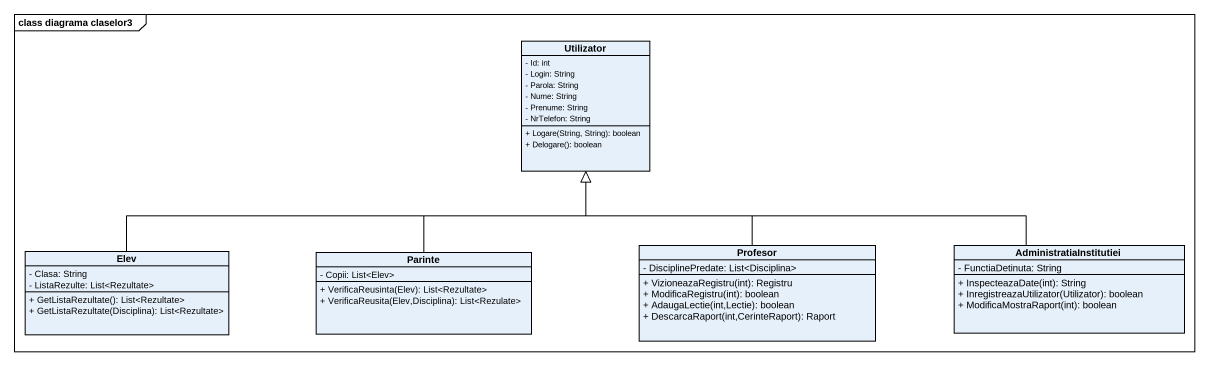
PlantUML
@startuml
mainframe class diagrama claselor3
hide circle
hide empty members
skinparam classAttributeIconSize 0
class Utilizator {
  - Id: int
  - Login: String
  - Parola: String
  - Nume: String
  - Prenume: String
  - NrTelefon: String
  + Logare(String, String): boolean
  + Delogare(): boolean
}
class Elev {
  - Clasa: String
  - ListaRezulte: List<Rezultate>
  + GetListaRezultate(): List<Rezultate>
  + GetListaRezultate(Disciplina): List<Rezultate>
}
class Profesor {
  - DisciplinePredate: List<Disciplina>
  + VizioneazaRegistru(int): Registru
  + ModificaRegistru(int): boolean
  + AdaugaLectie(int,Lectie): boolean
  + DescarcaRaport(int,CerinteRaport): Raport
}
class AdministratiaInstitutiei {
  - FunctiaDetinuta: String
  + InspecteazaDate(int): String
  + InregistreazaUtilizator(Utilizator): boolean
  + ModificaMostraRaport(int): boolean
}
class Parinte {
  - Copii: List<Elev>
  + VerificaReusinta(Elev): List<Rezultate>
  + VerificaReusita(Elev,Disciplina): List<Rezulate>
}
Elev -right-|> Utilizator
Profesor -up-|> Utilizator
AdministratiaInstitutiei -left-|> Utilizator
Parinte -up-|> Utilizator
@enduml
